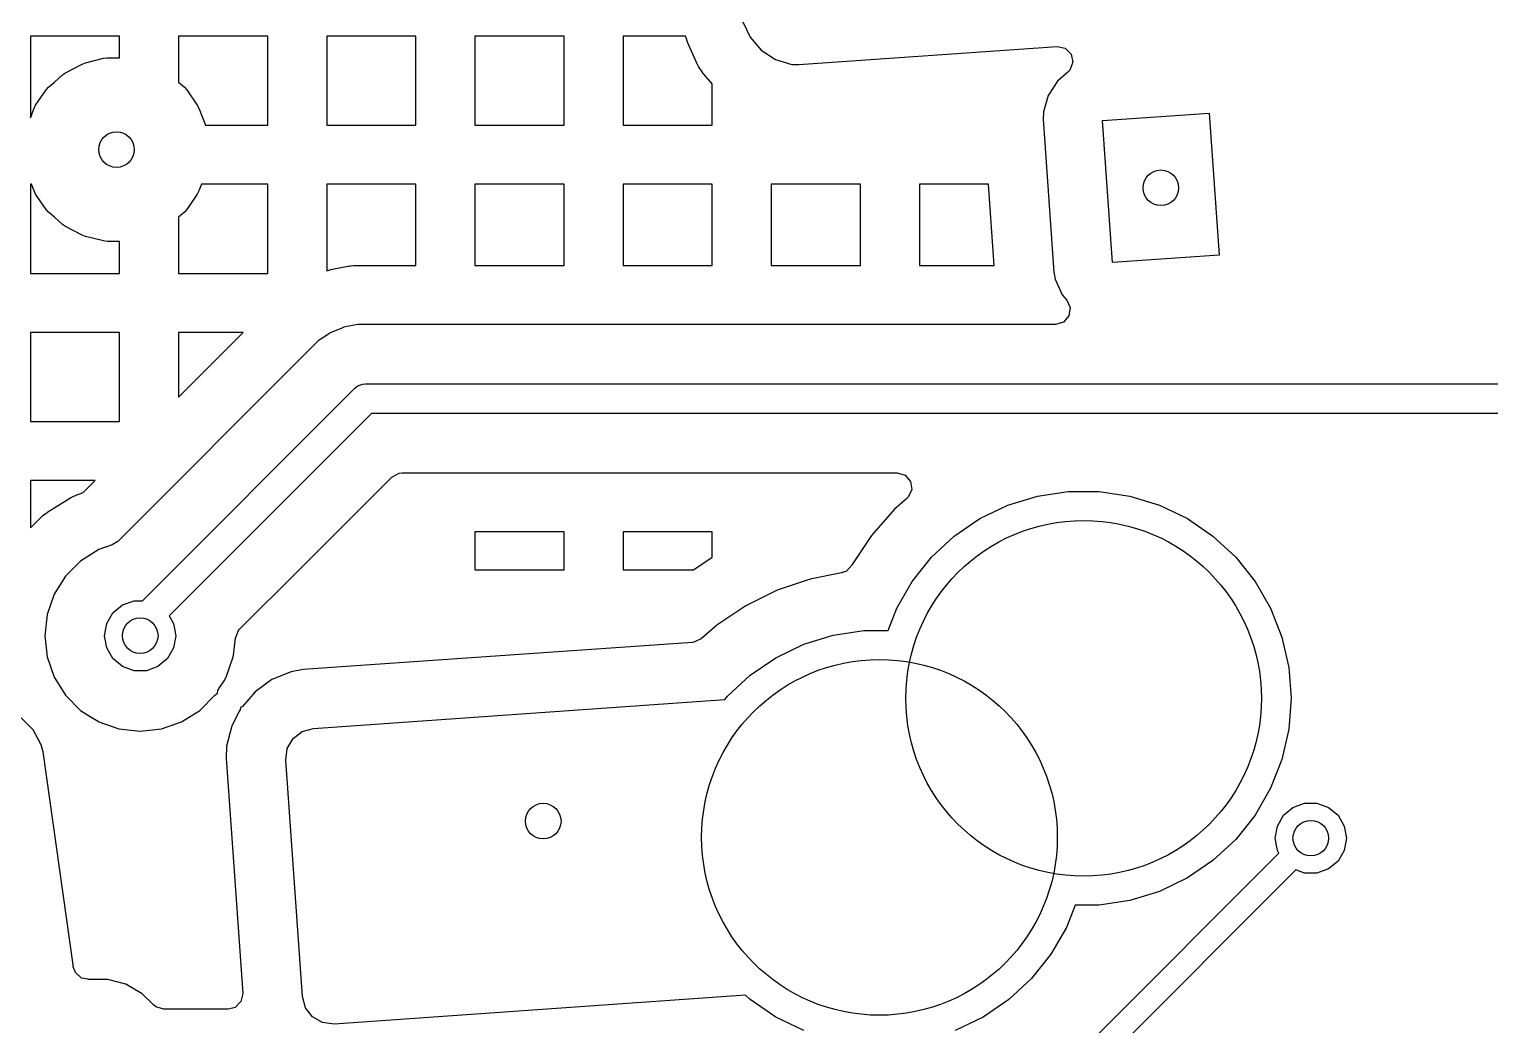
# Model space of a CAD drawing. Extents: x 2.49 to 8.57, y -5.87 to -1.87.
# Drawn here: x 4.0708 to 4.5559, y -3.1436 to -2.813 of the extents above; entities that cross this region are included whole.
import ezdxf

# ---------------------------------------------------------------- set-up
doc = ezdxf.new("R2010")
doc.units = 0
doc.header["$MEASUREMENT"] = 0
doc.layers.add('BLACK', color=7, linetype='CONTINUOUS')

msp = doc.modelspace()

# ---------------------------------------------------------------- linework, layer by layer
at = {"layer": 'BLACK', "linetype": 'CONTINUOUS'}
for p, q in [((4.30782, -2.81055), (4.31017, -2.81571)), ((4.10079, -2.81528), (4.07119, -2.81528)), ((4.07119, -2.81528), (4.07119, -2.84241)), ((4.10079, -2.82252), (4.10079, -2.81528)), ((4.15001, -2.81528), (4.1204, -2.81528)), ((4.1204, -2.81528), (4.1204, -2.83056)), ((4.15001, -2.84488), (4.15001, -2.81528)), ((4.19922, -2.81528), (4.16961, -2.81528)), ((4.16961, -2.81528), (4.16961, -2.84488)), ((4.19922, -2.84488), (4.19922, -2.81528)), ((4.24843, -2.81528), (4.21882, -2.81528)), ((4.21882, -2.81528), (4.21882, -2.84488)), ((4.24843, -2.84488), (4.24843, -2.81528)), ((4.28878, -2.81528), (4.26804, -2.81528)), ((4.26804, -2.81528), (4.26804, -2.84488)), ((4.28884, -2.8155), (4.28878, -2.81528)), ((4.28892, -2.8158), (4.28884, -2.8155)), ((4.28928, -2.81697), (4.28892, -2.8158)), ((4.28938, -2.81726), (4.28928, -2.81697)), ((4.2896, -2.81783), (4.28938, -2.81726)), ((4.28972, -2.81811), (4.2896, -2.81783)), ((4.29261, -2.82447), (4.28972, -2.81811)), ((4.31017, -2.81571), (4.31017, -2.81571)), ((4.31017, -2.81571), (4.31387, -2.82)), ((4.08945, -2.82415), (4.09549, -2.82266)), ((4.09549, -2.82266), (4.09666, -2.82252)), ((4.09666, -2.82252), (4.10079, -2.82252)), ((4.31387, -2.82), (4.31387, -2.82)), ((4.31387, -2.82), (4.31863, -2.82307)), ((4.31863, -2.82307), (4.32407, -2.82468)), ((4.32642, -2.82476), (4.41215, -2.81877)), ((4.41215, -2.81877), (4.41484, -2.81936)), ((4.41484, -2.81936), (4.41678, -2.82131)), ((4.41678, -2.82131), (4.41736, -2.824)), ((4.08188, -2.82812), (4.08285, -2.82745)), ((4.08285, -2.82745), (4.08835, -2.82457)), ((4.08835, -2.82457), (4.08945, -2.82415)), ((4.29276, -2.82478), (4.29261, -2.82447)), ((4.2931, -2.8254), (4.29276, -2.82478)), ((4.29328, -2.8257), (4.2931, -2.8254)), ((4.29403, -2.82688), (4.29328, -2.8257)), ((4.29423, -2.82716), (4.29403, -2.82688)), ((4.29465, -2.82773), (4.29423, -2.82716)), ((4.29487, -2.828), (4.29465, -2.82773)), ((4.29764, -2.83121), (4.29487, -2.828)), ((4.32407, -2.82468), (4.32485, -2.82471)), ((4.32485, -2.82471), (4.32642, -2.82476)), ((4.32642, -2.82476), (4.32642, -2.82476)), ((4.32642, -2.82476), (4.32642, -2.82476)), ((4.41568, -2.82733), (4.41227, -2.83028)), ((4.41639, -2.82657), (4.41568, -2.82733)), ((4.41736, -2.824), (4.41639, -2.82657)), ((4.07645, -2.83312), (4.07723, -2.83224)), ((4.07723, -2.83224), (4.07913, -2.83056)), ((4.07913, -2.83056), (4.08188, -2.82812)), ((4.1204, -2.83056), (4.1223, -2.83224)), ((4.1223, -2.83224), (4.12308, -2.83312)), ((4.29764, -2.84488), (4.29764, -2.83121)), ((4.41227, -2.83028), (4.4092, -2.83505)), ((4.07292, -2.83824), (4.07645, -2.83312)), ((4.12308, -2.83312), (4.12661, -2.83824)), ((4.4092, -2.83505), (4.40759, -2.84048)), ((4.07119, -2.84241), (4.07237, -2.83928)), ((4.07237, -2.83928), (4.07292, -2.83824)), ((4.12661, -2.83824), (4.12715, -2.83928)), ((4.12715, -2.83928), (4.12928, -2.84488)), ((4.40759, -2.84048), (4.4075, -2.84284)), ((4.40759, -2.84048), (4.40759, -2.84048)), ((4.42729, -2.84334), (4.46264, -2.84087)), ((4.46264, -2.84087), (4.46593, -2.888)), ((4.12928, -2.84488), (4.15001, -2.84488)), ((4.16961, -2.84488), (4.19922, -2.84488)), ((4.21882, -2.84488), (4.24843, -2.84488)), ((4.26804, -2.84488), (4.29764, -2.84488)), ((4.4075, -2.84284), (4.4075, -2.84284)), ((4.4075, -2.84284), (4.41106, -2.89373)), ((4.43059, -2.89047), (4.42729, -2.84334)), ((4.07153, -2.86449), (4.07119, -2.86449)), ((4.07119, -2.86449), (4.07119, -2.89409)), ((4.07237, -2.8667), (4.07153, -2.86449)), ((4.07292, -2.86774), (4.07237, -2.8667)), ((4.12715, -2.8667), (4.12661, -2.86774)), ((4.12799, -2.86449), (4.12715, -2.8667)), ((4.15001, -2.86449), (4.12799, -2.86449)), ((4.15001, -2.89321), (4.15001, -2.86449)), ((4.19922, -2.86449), (4.16961, -2.86449)), ((4.16961, -2.86449), (4.16961, -2.89321)), ((4.19922, -2.89144), (4.19922, -2.86449)), ((4.24843, -2.86449), (4.21882, -2.86449)), ((4.21882, -2.86449), (4.21882, -2.89144)), ((4.24843, -2.89144), (4.24843, -2.86449)), ((4.29764, -2.86449), (4.26804, -2.86449)), ((4.26804, -2.86449), (4.26804, -2.89144)), ((4.29764, -2.89144), (4.29764, -2.86449)), ((4.34686, -2.86449), (4.31725, -2.86449)), ((4.31725, -2.86449), (4.31725, -2.89144)), ((4.34686, -2.89144), (4.34686, -2.86449)), ((4.38936, -2.86449), (4.36646, -2.86449)), ((4.36646, -2.86449), (4.36646, -2.89144)), ((4.39125, -2.89144), (4.38936, -2.86449)), ((4.07645, -2.87286), (4.07292, -2.86774)), ((4.12661, -2.86774), (4.12308, -2.87286)), ((4.07723, -2.87374), (4.07645, -2.87286)), ((4.07913, -2.87542), (4.07723, -2.87374)), ((4.08188, -2.87786), (4.07913, -2.87542)), ((4.1223, -2.87374), (4.1204, -2.87542)), ((4.1204, -2.87542), (4.1204, -2.89409)), ((4.12308, -2.87286), (4.1223, -2.87374)), ((4.08285, -2.87853), (4.08188, -2.87786)), ((4.08835, -2.88142), (4.08285, -2.87853)), ((4.08945, -2.88183), (4.08835, -2.88142)), ((4.09549, -2.88332), (4.08945, -2.88183)), ((4.09666, -2.88346), (4.09549, -2.88332)), ((4.10079, -2.88346), (4.09666, -2.88346)), ((4.10079, -2.89409), (4.10079, -2.88346)), ((4.46593, -2.888), (4.43059, -2.89047)), ((4.07119, -2.89409), (4.10079, -2.89409)), ((4.1204, -2.89409), (4.15001, -2.89409)), ((4.15001, -2.89409), (4.15001, -2.89321)), ((4.16961, -2.89321), (4.17003, -2.89309)), ((4.17003, -2.89309), (4.17026, -2.89302)), ((4.17026, -2.89302), (4.17073, -2.89291)), ((4.17073, -2.89291), (4.17096, -2.89285)), ((4.17096, -2.89285), (4.17486, -2.89208)), ((4.17486, -2.89208), (4.17666, -2.89172)), ((4.17486, -2.89208), (4.17486, -2.89208)), ((4.17666, -2.89172), (4.1769, -2.89168)), ((4.1769, -2.89168), (4.17738, -2.89161)), ((4.17738, -2.89161), (4.17762, -2.89158)), ((4.17762, -2.89158), (4.17857, -2.89148)), ((4.17857, -2.89148), (4.17881, -2.89147)), ((4.17881, -2.89147), (4.1793, -2.89144)), ((4.1793, -2.89144), (4.17953, -2.89144)), ((4.17953, -2.89144), (4.19922, -2.89144)), ((4.21882, -2.89144), (4.24843, -2.89144)), ((4.26804, -2.89144), (4.29764, -2.89144)), ((4.31725, -2.89144), (4.34686, -2.89144)), ((4.36646, -2.89144), (4.39125, -2.89144)), ((4.41106, -2.89373), (4.41106, -2.89373)), ((4.41106, -2.89373), (4.41148, -2.89605)), ((4.41148, -2.89605), (4.41148, -2.89605)), ((4.41148, -2.89605), (4.41382, -2.90121)), ((4.41382, -2.90121), (4.41382, -2.90121)), ((4.41382, -2.90121), (4.41534, -2.90297)), ((4.41534, -2.90297), (4.41648, -2.90547)), ((4.41648, -2.90547), (4.41609, -2.9082)), ((4.41428, -2.91027), (4.41165, -2.91104)), ((4.41609, -2.9082), (4.41428, -2.91027)), ((4.10079, -2.9137), (4.07119, -2.9137)), ((4.07119, -2.9137), (4.07119, -2.94331)), ((4.10079, -2.93516), (4.10079, -2.9137)), ((4.14186, -2.9137), (4.1204, -2.9137)), ((4.1204, -2.9137), (4.1204, -2.93516)), ((4.1204, -2.93516), (4.14186, -2.9137)), ((4.1705, -2.91403), (4.16674, -2.91654)), ((4.17078, -2.91385), (4.1705, -2.91403)), ((4.1705, -2.91403), (4.1705, -2.91403)), ((4.17433, -2.91237), (4.17078, -2.91385)), ((4.17526, -2.91199), (4.17433, -2.91237)), ((4.17433, -2.91237), (4.17433, -2.91237)), ((4.17869, -2.91131), (4.17526, -2.91199)), ((4.17526, -2.91199), (4.17526, -2.91199)), ((4.18002, -2.91104), (4.17869, -2.91131)), ((4.17869, -2.91131), (4.17869, -2.91131)), ((4.41165, -2.91104), (4.18002, -2.91104)), ((4.16331, -2.91997), (4.10016, -2.98312)), ((4.1658, -2.91748), (4.16331, -2.91997)), ((4.16331, -2.91997), (4.16331, -2.91997)), ((4.16674, -2.91654), (4.1658, -2.91748)), ((4.10837, -3.00278), (4.17896, -2.93219)), ((4.17896, -2.93219), (4.17971, -2.93158)), ((4.17971, -2.93158), (4.18148, -2.93084)), ((4.18148, -2.93084), (4.18244, -2.93075)), ((4.18148, -2.93084), (4.18148, -2.93084)), ((4.18244, -2.93075), (4.66072, -2.93075)), ((4.10079, -2.94331), (4.10079, -2.93516)), ((4.07119, -2.94331), (4.10079, -2.94331)), ((4.18448, -2.94059), (4.11726, -3.00781)), ((4.66276, -2.94059), (4.18448, -2.94059)), ((4.09264, -2.96291), (4.07119, -2.96291)), ((4.07119, -2.96291), (4.07119, -2.97856)), ((4.08867, -2.96688), (4.09264, -2.96291)), ((4.16042, -2.99252), (4.19121, -2.96172)), ((4.19121, -2.96172), (4.19363, -2.96041)), ((4.19363, -2.96041), (4.19466, -2.96029)), ((4.19466, -2.96029), (4.35903, -2.96029)), ((4.35903, -2.96029), (4.36167, -2.96107)), ((4.36167, -2.96107), (4.36347, -2.96315)), ((4.36347, -2.96315), (4.36387, -2.96587)), ((4.08415, -2.9688), (4.08463, -2.96853)), ((4.08463, -2.96853), (4.08488, -2.96841)), ((4.08488, -2.96841), (4.08587, -2.96793)), ((4.08587, -2.96793), (4.08612, -2.96782)), ((4.08612, -2.96782), (4.08663, -2.96761)), ((4.08663, -2.96761), (4.08688, -2.96751)), ((4.08688, -2.96751), (4.08867, -2.96688)), ((4.36272, -2.96837), (4.36225, -2.96885)), ((4.36387, -2.96587), (4.36272, -2.96837)), ((4.3958, -2.97106), (4.40564, -2.96803)), ((4.40564, -2.96803), (4.41582, -2.96649)), ((4.41582, -2.96649), (4.42612, -2.96649)), ((4.42612, -2.96649), (4.4363, -2.96803)), ((4.4363, -2.96803), (4.44614, -2.97106)), ((4.07629, -2.97378), (4.07674, -2.97346)), ((4.07674, -2.97346), (4.07697, -2.9733)), ((4.07697, -2.9733), (4.08391, -2.96894)), ((4.08391, -2.96894), (4.08415, -2.9688)), ((4.35819, -2.97241), (4.35053, -2.98114)), ((4.36225, -2.96885), (4.35819, -2.97241)), ((4.38652, -2.97553), (4.3958, -2.97106)), ((4.44614, -2.97106), (4.45542, -2.97553)), ((4.07119, -2.97856), (4.07439, -2.97536)), ((4.07439, -2.97536), (4.07459, -2.97517)), ((4.07459, -2.97517), (4.075, -2.9748)), ((4.075, -2.9748), (4.07521, -2.97463)), ((4.07521, -2.97463), (4.07607, -2.97394)), ((4.07607, -2.97394), (4.07629, -2.97378)), ((4.37802, -2.98133), (4.38652, -2.97553)), ((4.45542, -2.97553), (4.46393, -2.98133)), ((4.10016, -2.98312), (4.09832, -2.98428)), ((4.24843, -2.9799), (4.21882, -2.9799)), ((4.21882, -2.9799), (4.21882, -2.99252)), ((4.24843, -2.99252), (4.24843, -2.9799)), ((4.29764, -2.9799), (4.26804, -2.9799)), ((4.26804, -2.9799), (4.26804, -2.99252)), ((4.29764, -2.98833), (4.29764, -2.9799)), ((4.35053, -2.98114), (4.34408, -2.9908)), ((4.37047, -2.98833), (4.37802, -2.98133)), ((4.46393, -2.98133), (4.47148, -2.98833)), ((4.09388, -2.98583), (4.08786, -2.98961)), ((4.09832, -2.98428), (4.09388, -2.98583)), ((4.09388, -2.98583), (4.09388, -2.98583)), ((4.08786, -2.98961), (4.08284, -2.99463)), ((4.14067, -3.01227), (4.16042, -2.99252)), ((4.21882, -2.99252), (4.24843, -2.99252)), ((4.26804, -2.99252), (4.29138, -2.99252)), ((4.29138, -2.99252), (4.29764, -2.98833)), ((4.34216, -2.99294), (4.3406, -2.99354)), ((4.344, -2.99094), (4.34216, -2.99294)), ((4.34402, -2.99091), (4.344, -2.99094)), ((4.344, -2.99094), (4.344, -2.99094)), ((4.344, -2.99094), (4.344, -2.99094)), ((4.34408, -2.9908), (4.34402, -2.99091)), ((4.34408, -2.9908), (4.34408, -2.9908)), ((4.36405, -2.99639), (4.37047, -2.98833)), ((4.47148, -2.98833), (4.4779, -2.99639)), ((4.08284, -2.99463), (4.07906, -3.00065)), ((4.33018, -2.99561), (4.31918, -2.99934)), ((4.3406, -2.99354), (4.33018, -2.99561)), ((4.33018, -2.99561), (4.33018, -2.99561)), ((4.3589, -3.0053), (4.36405, -2.99639)), ((4.4779, -2.99639), (4.48305, -3.0053)), ((4.07906, -3.00065), (4.07672, -3.00735)), ((4.31918, -2.99934), (4.30877, -3.00448)), ((4.07672, -3.00735), (4.07592, -3.01441)), ((4.07672, -3.00735), (4.07672, -3.00735)), ((4.09654, -3.01037), (4.09859, -3.00682)), ((4.09859, -3.00682), (4.10173, -3.00418)), ((4.10173, -3.00418), (4.10559, -3.00278)), ((4.10559, -3.00278), (4.10837, -3.00278)), ((4.30877, -3.00448), (4.29911, -3.01093)), ((4.35601, -3.01267), (4.3589, -3.0053)), ((4.48305, -3.0053), (4.48681, -3.01489)), ((4.09583, -3.01441), (4.09654, -3.01037)), ((4.11726, -3.00781), (4.11874, -3.01037)), ((4.11874, -3.01037), (4.11945, -3.01441)), ((4.14033, -3.01264), (4.14067, -3.01227)), ((4.29911, -3.01093), (4.29398, -3.01543)), ((4.07592, -3.01441), (4.07592, -3.01441)), ((4.07592, -3.01441), (4.07672, -3.02147)), ((4.09654, -3.01845), (4.09583, -3.01441)), ((4.11945, -3.01441), (4.11874, -3.01845)), ((4.13895, -3.01802), (4.13927, -3.01518)), ((4.13927, -3.01518), (4.14033, -3.01264)), ((4.2911, -3.01663), (4.1618, -3.02567)), ((4.29149, -3.01659), (4.2911, -3.01663)), ((4.29398, -3.01543), (4.29149, -3.01659)), ((4.32799, -3.01724), (4.33783, -3.01421)), ((4.33783, -3.01421), (4.34802, -3.01267)), ((4.34802, -3.01267), (4.35601, -3.01267)), ((4.48681, -3.01489), (4.4891, -3.02493)), ((4.07672, -3.02147), (4.07672, -3.02147)), ((4.07672, -3.02147), (4.07906, -3.02817)), ((4.09859, -3.022), (4.09654, -3.01845)), ((4.10173, -3.02464), (4.09859, -3.022)), ((4.11669, -3.022), (4.11354, -3.02464)), ((4.11874, -3.01845), (4.11669, -3.022)), ((4.13622, -3.02815), (4.13856, -3.02147)), ((4.13856, -3.02147), (4.13862, -3.02092)), ((4.13862, -3.02092), (4.13895, -3.01802)), ((4.31021, -3.02751), (4.31872, -3.02171)), ((4.31872, -3.02171), (4.32799, -3.01724)), ((4.10559, -3.02604), (4.10173, -3.02464)), ((4.10969, -3.02604), (4.10559, -3.02604)), ((4.11354, -3.02464), (4.10969, -3.02604)), ((4.1578, -3.02637), (4.15141, -3.02899)), ((4.1618, -3.02567), (4.1578, -3.02637)), ((4.1578, -3.02637), (4.1578, -3.02637)), ((4.4891, -3.02493), (4.48987, -3.0352)), ((4.07906, -3.02817), (4.08226, -3.03325)), ((4.13391, -3.03183), (4.13547, -3.02935)), ((4.13547, -3.02935), (4.13621, -3.02817)), ((4.13621, -3.02817), (4.13622, -3.02815)), ((4.15141, -3.02899), (4.1458, -3.03302)), ((4.15141, -3.02899), (4.15141, -3.02899)), ((4.30266, -3.03452), (4.31021, -3.02751)), ((4.08226, -3.03325), (4.08284, -3.03418)), ((4.08284, -3.03418), (4.08786, -3.0392)), ((4.12741, -3.0392), (4.13243, -3.03418)), ((4.13243, -3.03418), (4.13252, -3.03408)), ((4.13243, -3.03418), (4.13243, -3.03418)), ((4.13252, -3.03408), (4.13259, -3.03403)), ((4.13259, -3.03403), (4.13263, -3.03399)), ((4.13263, -3.03399), (4.13264, -3.034)), ((4.13264, -3.034), (4.13333, -3.03351)), ((4.13333, -3.03351), (4.13346, -3.03263)), ((4.13346, -3.03263), (4.13376, -3.03207)), ((4.13376, -3.03207), (4.13391, -3.03183)), ((4.1458, -3.03302), (4.14158, -3.03787)), ((4.1458, -3.03302), (4.1458, -3.03302)), ((4.16514, -3.04519), (4.30176, -3.03564)), ((4.30176, -3.03564), (4.30266, -3.03452)), ((4.48987, -3.0352), (4.4891, -3.04547)), ((4.08786, -3.0392), (4.09103, -3.04119)), ((4.09103, -3.04119), (4.09381, -3.04294)), ((4.1214, -3.04298), (4.12741, -3.0392)), ((4.14066, -3.03939), (4.13806, -3.04435)), ((4.14085, -3.03897), (4.14066, -3.03939)), ((4.14092, -3.03829), (4.14085, -3.03897)), ((4.14158, -3.03787), (4.14092, -3.03829)), ((4.07209, -3.04566), (4.0681, -3.04164)), ((4.07479, -3.05064), (4.07209, -3.04566)), ((4.09381, -3.04294), (4.09388, -3.04298)), ((4.09388, -3.04298), (4.09866, -3.04466)), ((4.09866, -3.04466), (4.10058, -3.04533)), ((4.10058, -3.04533), (4.10058, -3.04533)), ((4.10058, -3.04533), (4.10764, -3.04612)), ((4.10764, -3.04612), (4.1147, -3.04533)), ((4.10764, -3.04612), (4.10764, -3.04612)), ((4.10764, -3.04612), (4.10764, -3.04612)), ((4.1147, -3.04533), (4.1214, -3.04298)), ((4.1147, -3.04533), (4.1147, -3.04533)), ((4.1147, -3.04533), (4.1147, -3.04533)), ((4.13806, -3.04435), (4.13635, -3.05104)), ((4.13806, -3.04435), (4.13806, -3.04435)), ((4.1584, -3.04855), (4.16144, -3.0462)), ((4.16144, -3.0462), (4.16514, -3.04519)), ((4.4891, -3.04547), (4.48681, -3.0555)), ((4.07537, -3.05293), (4.07479, -3.05064)), ((4.13635, -3.05104), (4.13622, -3.05511)), ((4.15649, -3.05189), (4.1584, -3.04855)), ((4.08532, -3.12372), (4.07537, -3.05293)), ((4.13622, -3.05511), (4.13622, -3.05511)), ((4.13622, -3.05511), (4.14168, -3.13322)), ((4.15601, -3.0557), (4.15649, -3.05189)), ((4.1615, -3.13425), (4.15601, -3.0557)), ((4.48681, -3.0555), (4.48305, -3.06509)), ((4.48305, -3.06509), (4.4779, -3.07401)), ((4.4905, -3.07141), (4.49436, -3.07)), ((4.49436, -3.07), (4.49846, -3.07)), ((4.49846, -3.07), (4.50231, -3.07141)), ((4.4779, -3.07401), (4.47148, -3.08206)), ((4.48531, -3.0776), (4.48736, -3.07404)), ((4.48736, -3.07404), (4.4905, -3.07141)), ((4.50231, -3.07141), (4.50546, -3.07404)), ((4.50546, -3.07404), (4.50751, -3.0776)), ((4.4846, -3.08164), (4.48531, -3.0776)), ((4.50751, -3.0776), (4.50822, -3.08164)), ((4.47148, -3.08206), (4.46393, -3.08906)), ((4.48531, -3.08568), (4.4846, -3.08164)), ((4.50822, -3.08164), (4.50751, -3.08568)), ((4.42421, -3.14827), (4.48585, -3.08662)), ((4.46393, -3.08906), (4.45542, -3.09486)), ((4.48585, -3.08662), (4.48531, -3.08568)), ((4.50546, -3.08923), (4.50231, -3.09186)), ((4.50751, -3.08568), (4.50546, -3.08923)), ((4.49141, -3.0922), (4.42862, -3.15499)), ((4.49436, -3.09327), (4.49141, -3.0922)), ((4.49846, -3.09327), (4.49436, -3.09327)), ((4.50231, -3.09186), (4.49846, -3.09327)), ((4.44614, -3.09933), (4.4363, -3.10237)), ((4.45542, -3.09486), (4.44614, -3.09933)), ((4.41813, -3.1039), (4.41524, -3.11127)), ((4.42612, -3.1039), (4.41813, -3.1039)), ((4.4363, -3.10237), (4.42612, -3.1039)), ((4.41524, -3.11127), (4.41009, -3.12019)), ((4.08541, -3.12437), (4.08532, -3.12372)), ((4.41009, -3.12019), (4.40367, -3.12824)), ((4.08611, -3.12628), (4.08541, -3.12437)), ((4.08816, -3.12811), (4.08611, -3.12628)), ((4.09034, -3.12845), (4.08816, -3.12811)), ((4.09034, -3.12856), (4.09034, -3.12845)), ((4.09066, -3.12856), (4.09034, -3.12856)), ((4.09688, -3.12856), (4.09066, -3.12856)), ((4.1029, -3.13017), (4.09688, -3.12856)), ((4.40367, -3.12824), (4.39612, -3.13524)), ((4.10829, -3.13329), (4.1029, -3.13017)), ((4.11202, -3.13702), (4.10829, -3.13329)), ((4.10829, -3.13329), (4.10829, -3.13329)), ((4.14168, -3.13322), (4.14109, -3.13591)), ((4.11283, -3.13767), (4.11202, -3.13702)), ((4.11547, -3.13844), (4.11283, -3.13767)), ((4.13681, -3.13844), (4.11547, -3.13844)), ((4.13914, -3.13785), (4.13681, -3.13844)), ((4.14109, -3.13591), (4.13914, -3.13785)), ((4.16251, -3.13795), (4.1615, -3.13425)), ((4.16486, -3.14099), (4.16251, -3.13795)), ((4.30867, -3.13382), (4.17201, -3.14338)), ((4.31021, -3.13524), (4.30867, -3.13382)), ((4.31872, -3.14105), (4.31021, -3.13524)), ((4.39612, -3.13524), (4.38761, -3.14105)), ((4.1682, -3.14289), (4.16486, -3.14099)), ((4.17201, -3.14338), (4.1682, -3.14289)), ((4.32799, -3.14551), (4.31872, -3.14105)), ((4.38761, -3.14105), (4.37833, -3.14551))]:
    msp.add_line(p, q, dxfattribs=at)
at = {"layer": 'BLACK'}
for centre, radius in [((4.09976, -2.85299), 0.00591), ((4.44661, -2.86567), 0.00591), ((4.42097, -3.0352), 0.05906), ((4.10764, -3.01441), 0.00591), ((4.35316, -3.08138), 0.05906), ((4.24149, -3.07597), 0.00591), ((4.49641, -3.08164), 0.00591)]:
    msp.add_circle(centre, radius, dxfattribs=at)

doc.saveas('drawing.dxf')
